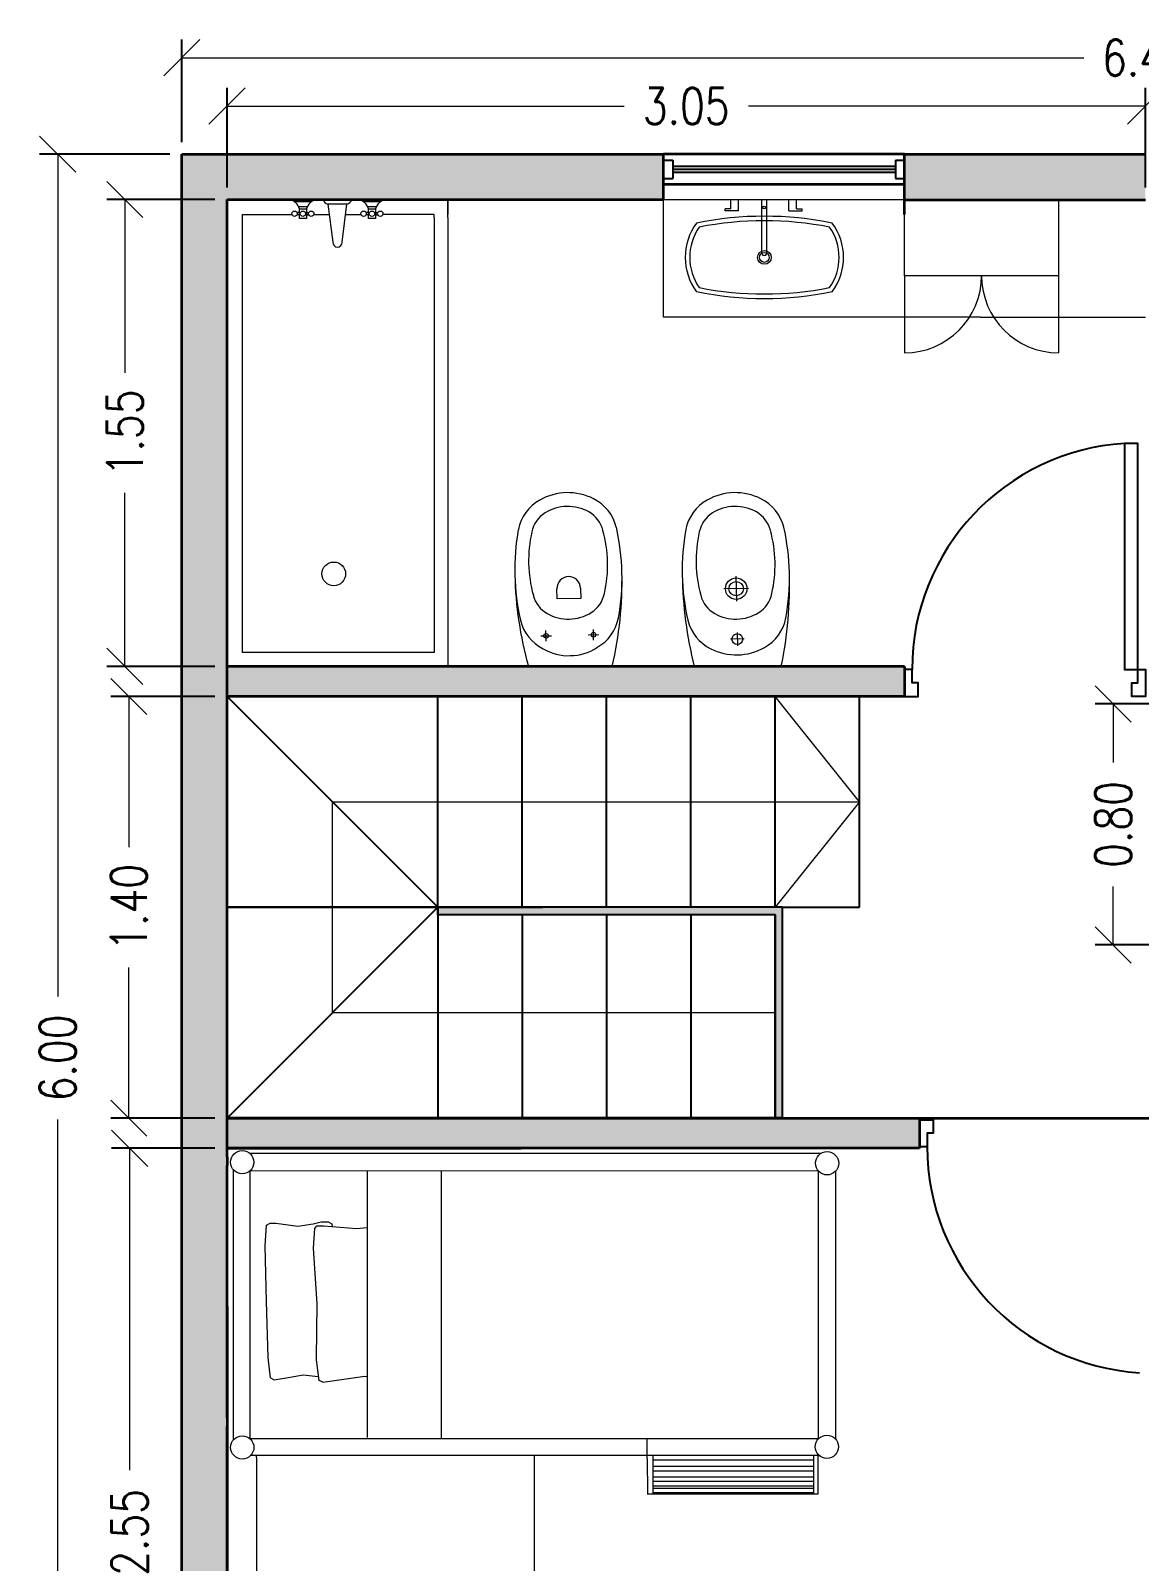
# Model space of a CAD drawing. Header units: inches. Extents: x 46.4 to 62.5, y 75.5 to 86.
# Drawn here: x 54.99 to 58.68, y 80.89 to 85.97 of the extents above; entities that cross this region are included whole.
import ezdxf

# ---------------------------------------------------------------- set-up
doc = ezdxf.new("R2010")
doc.units = ezdxf.units.IN
doc.header["$MEASUREMENT"] = 0
doc.linetypes.add('HIDDEN', pattern=[0.375, 0.25, -0.125])
doc.layers.get('DEFPOINTS').update_dxf_attribs({"color": 210})
for name, color, linetype, lineweight in [('A-ANNO-DIMS', 253, 'Continuous', 20), ('A-DOOR-FULL', 4, 'Continuous', 25), ('A-FLOR-LEVL', 7, 'Continuous', 35), ('A-FLOR-OVHD', 3, 'HIDDEN', 18), ('A-FLOR-STRS', 4, 'Continuous', 25), ('A-FURNITURE', 7, 'Continuous', 20), ('A-GLAZ-FULL', 4, 'Continuous', 25), ('A-WALL-FULL-EXTR', 7, 'Continuous', 35), ('A-WALL-FULL-INTR', 7, 'Continuous', 35)]:
    doc.layers.add(name, color=color, linetype=linetype, lineweight=lineweight)
doc.layers.add('Retini', color=253, linetype='Continuous', plot=False)
doc.styles.add('E-ROMANS', font='romans.shx', dxfattribs={"width": 0.8})
doc.dimstyles.new('E-0100_ARW_18', dxfattribs={"dimscale": 0.001, "dimtxt": 180, "dimasz": 180, "dimexe": 90, "dimexo": 60, "dimgap": 90, "dimtad": 0, "dimzin": 0, "dimdsep": 46, "dimtxsty": 'E-ROMANS', "dimblk": 'OPEN90', "dimcen": 90, "dimclrd": 256, "dimclre": 256, "dimclrt": 256, "dimadec": 0, "dimazin": 0, "dimtfac": 1, "dimtmove": 1, "dimatfit": 3, "dimldrblk": 'OPEN90', "dimfxl": 1, "dimtfill": 1, "dimtolj": 1, "dimtzin": 0, "dimarcsym": 0})

# ---------------------------------------------------------------- blocks, each defined once
blk = doc.blocks.new('_Oblique')
at = {"color": 0, "linetype": 'ByBlock', "lineweight": -2}
blk.add_line((-0.5, -0.5), (0.5, 0.5), dxfattribs=at)
blk = doc.blocks.new('*D44')
at = {"layer": 'A-ANNO-DIMS', "linetype": 'Continuous', "lineweight": -2, "transparency": 16777216}
for p, q in [((55.4957, 85.5971), (55.4957, 85.9375)), ((61.8957, 85.5971), (61.8957, 85.9375))]:
    blk.add_line(p, q, dxfattribs=at)
at = {"layer": 'A-ANNO-DIMS', "transparency": 16777216}
for p, q in [((55.4957, 85.8775), (58.4917, 85.8775)), ((61.8957, 85.8775), (58.8997, 85.8775))]:
    blk.add_line(p, q, dxfattribs=at)
at = {"layer": 'DEFPOINTS', "color": 0, "linetype": 'Continuous', "transparency": 16777216}
for p in [(61.8957, 85.8775), (55.4957, 85.5571), (61.8957, 85.5571)]:
    blk.add_point(p, dxfattribs=at)
at = {"layer": 'A-ANNO-DIMS', "linetype": 'Continuous', "transparency": 16777216, "xscale": 0.12, "yscale": 0.12, "zscale": 0.12, "rotation": 180}
blk.add_blockref('_Oblique', (55.4957, 85.8775), dxfattribs=at)
at = {"layer": 'A-ANNO-DIMS', "linetype": 'Continuous', "transparency": 16777216, "xscale": 0.12, "yscale": 0.12, "zscale": 0.12}
blk.add_blockref('_Oblique', (61.8957, 85.8775), dxfattribs=at)
at = {"layer": 'A-ANNO-DIMS', "linetype": 'Continuous', "transparency": 16777216, "insert": (58.6957, 85.8775), "char_height": 0.12, "attachment_point": 5, "style": 'E-ROMANS', "bg_fill": 3, "box_fill_scale": 1.25, "bg_fill_color": 256, "bg_fill_true_color": 13158600, "bg_fill_transparency": 0}
blk.add_mtext('\\A1;6.40', dxfattribs=at)
blk = doc.blocks.new('_Open90')
at = {"color": 0, "linetype": 'ByBlock', "lineweight": -2}
for p, q in [((-0.5, 0.5), (0, 0)), ((0, 0), (-1, 0)), ((0, 0), (-0.5, -0.5))]:
    blk.add_line(p, q, dxfattribs=at)
blk = doc.blocks.new('*D45')
at = {"layer": 'A-ANNO-DIMS', "linetype": 'Continuous', "lineweight": -2, "transparency": 16777216}
for p, q in [((55.4557, 85.5571), (55.0234, 85.5571)), ((55.4557, 79.5571), (55.0234, 79.5571))]:
    blk.add_line(p, q, dxfattribs=at)
at = {"layer": 'A-ANNO-DIMS', "transparency": 16777216}
for p, q in [((55.0834, 85.5571), (55.0834, 82.7611)), ((55.0834, 79.5571), (55.0834, 82.3531))]:
    blk.add_line(p, q, dxfattribs=at)
at = {"layer": 'DEFPOINTS', "color": 0, "linetype": 'Continuous', "transparency": 16777216}
for p in [(55.4957, 85.5571), (55.0834, 79.5571), (55.4957, 79.5571)]:
    blk.add_point(p, dxfattribs=at)
at = {"layer": 'A-ANNO-DIMS', "linetype": 'Continuous', "transparency": 16777216, "xscale": 0.12, "yscale": 0.12, "zscale": 0.12}
for p, rotation in [((55.0834, 85.5571), 90), ((55.0834, 79.5571), 270)]:
    blk.add_blockref('_Oblique', p, dxfattribs=dict(at, rotation=rotation))
at = {"layer": 'A-ANNO-DIMS', "linetype": 'Continuous', "transparency": 16777216, "insert": (55.0834, 82.5571), "char_height": 0.12, "attachment_point": 5, "rotation": 90, "style": 'E-ROMANS', "bg_fill": 3, "box_fill_scale": 1.25, "bg_fill_color": 256, "bg_fill_true_color": 13158600, "bg_fill_transparency": 0}
blk.add_mtext('\\A1;6.00', dxfattribs=at)
blk = doc.blocks.new('*D46')
at = {"layer": 'A-ANNO-DIMS', "linetype": 'Continuous', "lineweight": -2, "transparency": 16777216}
for p, q in [((55.6057, 85.4071), (55.2466, 85.4071)), ((55.6057, 83.8571), (55.2466, 83.8571))]:
    blk.add_line(p, q, dxfattribs=at)
at = {"layer": 'A-ANNO-DIMS', "transparency": 16777216}
for p, q in [((55.3066, 85.4071), (55.3066, 84.8315)), ((55.3066, 83.8571), (55.3066, 84.4327))]:
    blk.add_line(p, q, dxfattribs=at)
at = {"layer": 'DEFPOINTS', "color": 0, "linetype": 'Continuous', "transparency": 16777216}
for p in [(55.6457, 85.4071), (55.3066, 83.8571), (55.6457, 83.8571)]:
    blk.add_point(p, dxfattribs=at)
at = {"layer": 'A-ANNO-DIMS', "linetype": 'Continuous', "transparency": 16777216, "xscale": 0.12, "yscale": 0.12, "zscale": 0.12}
for p, rotation in [((55.3066, 85.4071), 90), ((55.3066, 83.8571), 270)]:
    blk.add_blockref('_Oblique', p, dxfattribs=dict(at, rotation=rotation))
at = {"layer": 'A-ANNO-DIMS', "linetype": 'Continuous', "transparency": 16777216, "insert": (55.3066, 84.6321), "char_height": 0.12, "attachment_point": 5, "rotation": 90, "style": 'E-ROMANS', "bg_fill": 3, "box_fill_scale": 1.25, "bg_fill_color": 256, "bg_fill_true_color": 13158600, "bg_fill_transparency": 0}
blk.add_mtext('\\A1;1.55', dxfattribs=at)
blk = doc.blocks.new('*D47')
at = {"layer": 'A-ANNO-DIMS', "linetype": 'Continuous', "lineweight": -2, "transparency": 16777216}
for p, q in [((55.6057, 83.7571), (55.2597, 83.7571)), ((55.6057, 82.3571), (55.2597, 82.3571))]:
    blk.add_line(p, q, dxfattribs=at)
at = {"layer": 'A-ANNO-DIMS', "transparency": 16777216}
for p, q in [((55.3197, 83.7571), (55.3197, 83.2565)), ((55.3197, 82.3571), (55.3197, 82.8577))]:
    blk.add_line(p, q, dxfattribs=at)
at = {"layer": 'DEFPOINTS', "color": 0, "linetype": 'Continuous', "transparency": 16777216}
for p in [(55.6457, 83.7571), (55.3197, 82.3571), (55.6457, 82.3571)]:
    blk.add_point(p, dxfattribs=at)
at = {"layer": 'A-ANNO-DIMS', "linetype": 'Continuous', "transparency": 16777216, "xscale": 0.12, "yscale": 0.12, "zscale": 0.12}
for p, rotation in [((55.3197, 83.7571), 90), ((55.3197, 82.3571), 270)]:
    blk.add_blockref('_Oblique', p, dxfattribs=dict(at, rotation=rotation))
at = {"layer": 'A-ANNO-DIMS', "linetype": 'Continuous', "transparency": 16777216, "insert": (55.3197, 83.0571), "char_height": 0.12, "attachment_point": 5, "rotation": 90, "style": 'E-ROMANS', "bg_fill": 3, "box_fill_scale": 1.25, "bg_fill_color": 256, "bg_fill_true_color": 13158600, "bg_fill_transparency": 0}
blk.add_mtext('\\A1;1.40', dxfattribs=at)
blk = doc.blocks.new('*D48')
at = {"layer": 'A-ANNO-DIMS', "linetype": 'Continuous', "lineweight": -2, "transparency": 16777216}
for p, q in [((55.6057, 82.2571), (55.2623, 82.2571)), ((55.6057, 79.7071), (55.2623, 79.7071))]:
    blk.add_line(p, q, dxfattribs=at)
at = {"layer": 'A-ANNO-DIMS', "transparency": 16777216}
for p, q in [((55.3223, 82.2571), (55.3223, 81.1884)), ((55.3223, 79.7071), (55.3223, 80.7758))]:
    blk.add_line(p, q, dxfattribs=at)
at = {"layer": 'DEFPOINTS', "color": 0, "linetype": 'Continuous', "transparency": 16777216}
for p in [(55.6457, 82.2571), (55.3223, 79.7071), (55.6457, 79.7071)]:
    blk.add_point(p, dxfattribs=at)
at = {"layer": 'A-ANNO-DIMS', "linetype": 'Continuous', "transparency": 16777216, "xscale": 0.12, "yscale": 0.12, "zscale": 0.12}
for p, rotation in [((55.3223, 82.2571), 90), ((55.3223, 79.7071), 270)]:
    blk.add_blockref('_Oblique', p, dxfattribs=dict(at, rotation=rotation))
at = {"layer": 'A-ANNO-DIMS', "linetype": 'Continuous', "transparency": 16777216, "insert": (55.3223, 80.9821), "char_height": 0.12, "attachment_point": 5, "rotation": 90, "style": 'E-ROMANS', "bg_fill": 3, "box_fill_scale": 1.25, "bg_fill_color": 256, "bg_fill_true_color": 13158600, "bg_fill_transparency": 0}
blk.add_mtext('\\A1;2.55', dxfattribs=at)
blk = doc.blocks.new('*D51')
at = {"layer": 'A-ANNO-DIMS', "linetype": 'Continuous', "lineweight": -2, "transparency": 16777216}
for p, q in [((55.6457, 85.4471), (55.6457, 85.777)), ((58.6957, 85.4471), (58.6957, 85.777))]:
    blk.add_line(p, q, dxfattribs=at)
at = {"layer": 'A-ANNO-DIMS', "transparency": 16777216}
for p, q in [((55.6457, 85.717), (56.9644, 85.717)), ((58.6957, 85.717), (57.377, 85.717))]:
    blk.add_line(p, q, dxfattribs=at)
at = {"layer": 'DEFPOINTS', "color": 0, "linetype": 'Continuous', "transparency": 16777216}
for p in [(58.6957, 85.717), (55.6457, 85.4071), (58.6957, 85.4071)]:
    blk.add_point(p, dxfattribs=at)
at = {"layer": 'A-ANNO-DIMS', "linetype": 'Continuous', "transparency": 16777216, "xscale": 0.12, "yscale": 0.12, "zscale": 0.12, "rotation": 180}
blk.add_blockref('_Oblique', (55.6457, 85.717), dxfattribs=at)
at = {"layer": 'A-ANNO-DIMS', "linetype": 'Continuous', "transparency": 16777216, "xscale": 0.12, "yscale": 0.12, "zscale": 0.12}
blk.add_blockref('_Oblique', (58.6957, 85.717), dxfattribs=at)
at = {"layer": 'A-ANNO-DIMS', "linetype": 'Continuous', "transparency": 16777216, "insert": (57.1707, 85.717), "char_height": 0.12, "attachment_point": 5, "style": 'E-ROMANS', "bg_fill": 3, "box_fill_scale": 1.25, "bg_fill_color": 256, "bg_fill_true_color": 13158600, "bg_fill_transparency": 0}
blk.add_mtext('\\A1;3.05', dxfattribs=at)
blk = doc.blocks.new('*D56')
at = {"layer": 'A-ANNO-DIMS', "linetype": 'Continuous', "lineweight": -2, "transparency": 16777216}
for p, q in [((58.8007, 83.7321), (58.5289, 83.7321)), ((58.7989, 82.9321), (58.5289, 82.9321))]:
    blk.add_line(p, q, dxfattribs=at)
at = {"layer": 'A-ANNO-DIMS', "transparency": 16777216}
for p, q in [((58.5889, 83.7321), (58.5889, 83.5384)), ((58.5889, 82.9321), (58.5889, 83.1258))]:
    blk.add_line(p, q, dxfattribs=at)
at = {"layer": 'DEFPOINTS', "color": 0, "linetype": 'Continuous', "transparency": 16777216}
for p in [(58.8407, 83.7321), (58.5889, 82.9321), (58.8389, 82.9321)]:
    blk.add_point(p, dxfattribs=at)
at = {"layer": 'A-ANNO-DIMS', "linetype": 'Continuous', "transparency": 16777216, "xscale": 0.12, "yscale": 0.12, "zscale": 0.12}
for p, rotation in [((58.5889, 83.7321), 90), ((58.5889, 82.9321), 270)]:
    blk.add_blockref('_Oblique', p, dxfattribs=dict(at, rotation=rotation))
at = {"layer": 'A-ANNO-DIMS', "linetype": 'Continuous', "transparency": 16777216, "insert": (58.5889, 83.3321), "char_height": 0.12, "attachment_point": 5, "rotation": 90, "style": 'E-ROMANS', "bg_fill": 3, "box_fill_scale": 1.25, "bg_fill_color": 256, "bg_fill_true_color": 13158600, "bg_fill_transparency": 0}
blk.add_mtext('\\A1;0.80', dxfattribs=at)

msp = doc.modelspace()

# ---------------------------------------------------------------- hatches: boundary and pattern name
at = {"layer": 'Retini'}
h = msp.add_hatch(color=253, dxfattribs=at)
h.dxf.hatch_style = 1
h.paths.add_polyline_path([(55.6457, 82.1997), (55.6457, 82.2288), (55.6457, 82.3571), (55.6457, 83.8571), (55.6457, 85.4071), (56.3792, 85.4071), (57.0957, 85.4071), (57.0957, 85.5571), (55.4957, 85.5571), (55.4957, 79.5571), (57.0957, 79.5571), (57.0957, 79.7071), (55.6457, 79.7071), (55.6457, 81.3331), (55.6457, 81.3621)])
h = msp.add_hatch(color=253, dxfattribs=at)
h.dxf.hatch_style = 1
h.paths.add_polyline_path([(58.6957, 85.5571), (57.8957, 85.5571), (57.8957, 85.4061), (58.4075, 85.4061), (58.6957, 85.4061)])
h = msp.add_hatch(color=253, dxfattribs=at)
h.dxf.hatch_style = 1
h.paths.add_polyline_path([(57.8957, 83.8571), (55.6457, 83.8571), (55.6457, 83.7571), (57.8957, 83.7571)])
h = msp.add_hatch(color=253, dxfattribs=at)
h.dxf.hatch_style = 1
h.paths.add_polyline_path([(57.4907, 83.0571), (56.3457, 83.0571), (56.3457, 83.0321), (57.4657, 83.0321), (57.4657, 82.3571), (57.4907, 82.3571)])
h = msp.add_hatch(color=253, dxfattribs=at)
h.dxf.hatch_style = 1
h.paths.add_polyline_path([(57.9457, 82.3571), (55.6457, 82.3571), (55.6457, 82.2571), (56.6221, 82.2571), (57.9457, 82.2571)])

# ---------------------------------------------------------------- linework, layer by layer
at = {"layer": 'A-DOOR-FULL', "linetype": 'Continuous'}
for points in [[(58.6257, 84.5971), (58.6257, 83.8471), (58.6707, 83.8471), (58.6707, 84.5971), (58.6257, 84.5971)], [(57.9207, 83.8471), (57.8957, 83.8471), (57.8957, 83.7571), (57.9407, 83.7571), (57.9407, 83.8021), (57.9207, 83.8021), (57.9207, 83.8471)], [(58.6707, 83.8471), (58.6957, 83.8471), (58.6957, 83.7571), (58.6507, 83.7571), (58.6507, 83.8021), (58.6707, 83.8021), (58.6707, 83.8471)], [(57.9707, 82.2621), (57.9457, 82.2621), (57.9457, 82.3521), (57.9907, 82.3521), (57.9907, 82.3071), (57.9707, 82.3071), (57.9707, 82.2621)]]:
    msp.add_lwpolyline(points, dxfattribs=at)
for centre, start, end in [((58.6732, 83.8461), 93.6181, 179.9249), ((58.7232, 82.2631), 180.0751, 266.3819)]:
    msp.add_arc(centre, 0.7525, start, end, dxfattribs=at)
at = {"layer": 'A-FLOR-LEVL', "linetype": 'Continuous'}
for p, q in [((57.8957, 85.5571), (57.0957, 85.5571)), ((57.8957, 85.4571), (57.0957, 85.4571)), ((57.8957, 83.8571), (57.8957, 83.7571))]:
    msp.add_line(p, q, dxfattribs=at)
at = {"layer": 'A-FLOR-LEVL', "color": 0, "linetype": 'Continuous'}
for p, q in [((55.6457, 82.2571), (56.6221, 82.2571)), ((55.6457, 82.2288), (55.6457, 82.1997)), ((55.6457, 81.3927), (55.6457, 81.3927)), ((55.6457, 81.3621), (55.6457, 81.3331))]:
    msp.add_line(p, q, dxfattribs=at)
at = {"layer": 'A-FLOR-OVHD', "linetype": 'Continuous'}
for p, q in [((57.2457, 85.4571), (57.7457, 85.4571)), ((57.7457, 83.4071), (57.4657, 83.7571)), ((55.9957, 82.7071), (55.9957, 83.4071)), ((55.9957, 83.4071), (57.7457, 83.4071)), ((57.7457, 83.4071), (57.4657, 83.0571))]:
    msp.add_line(p, q, dxfattribs=at)
at = {"layer": 'A-FLOR-STRS', "linetype": 'Continuous'}
for p, q in [((56.3457, 83.0571), (55.6457, 83.7571)), ((56.3457, 83.0571), (56.3457, 83.7571)), ((56.6257, 83.0571), (56.6257, 83.7571)), ((56.9057, 83.0571), (56.9057, 83.7571)), ((57.1857, 83.0571), (57.1857, 83.7571)), ((57.4657, 83.0571), (57.4657, 83.7571)), ((57.7457, 83.0571), (57.7457, 83.7571)), ((56.3457, 83.0571), (55.6457, 83.0571)), ((55.6457, 83.0571), (56.6942, 83.0571)), ((56.3457, 83.0571), (55.6457, 82.3571)), ((56.3457, 83.0571), (56.3457, 82.3571)), ((56.3457, 83.0321), (56.3457, 83.0571)), ((57.4907, 83.0571), (57.7457, 83.0571)), ((56.6257, 83.0321), (56.6257, 82.3571)), ((56.9057, 83.0321), (56.9057, 82.3571)), ((57.1857, 83.0321), (57.1857, 82.3571)), ((57.4657, 83.0321), (57.4657, 82.3571))]:
    msp.add_line(p, q, dxfattribs=at)
at = {"layer": 'A-FLOR-STRS', "color": 7, "linetype": 'Continuous'}
msp.add_lwpolyline([(57.4907, 82.3571), (57.4907, 83.0571), (56.3457, 83.0571)], dxfattribs=at)
at = {"layer": 'A-FLOR-STRS', "linetype": 'Continuous'}
msp.add_lwpolyline([(57.4657, 82.3571), (57.4657, 83.0321), (56.3457, 83.0321)], dxfattribs=at)
at = {"layer": 'A-FURNITURE', "linetype": 'Continuous'}
for p, q in [((55.9413, 85.4071), (55.8543, 85.4071)), ((55.9258, 85.3992), (55.8699, 85.3992)), ((55.8826, 85.3834), (55.9128, 85.3834)), ((56.0599, 85.4071), (55.965, 85.4071)), ((56.0441, 85.3913), (55.9808, 85.3913)), ((55.9808, 85.3913), (55.9967, 85.2648)), ((56.0283, 85.2648), (56.0441, 85.3913)), ((56.1706, 85.4071), (56.0836, 85.4071)), ((56.1551, 85.3992), (56.0991, 85.3992)), ((56.1119, 85.3834), (56.1421, 85.3834)), ((57.0957, 85.0164), (57.0957, 85.4071)), ((57.0957, 85.4071), (57.8957, 85.4071)), ((57.3004, 85.3695), (57.3003, 85.3754)), ((57.3185, 85.3754), (57.3003, 85.3754)), ((57.3185, 85.3985), (57.3185, 85.4071)), ((57.3185, 85.3754), (57.3185, 85.3985)), ((57.3448, 85.3985), (57.3448, 85.4071)), ((57.3448, 85.3695), (57.3448, 85.3985)), ((57.4221, 85.3985), (57.4221, 85.4071)), ((57.4221, 85.3137), (57.4221, 85.3985)), ((57.4384, 85.3985), (57.4384, 85.4071)), ((57.4384, 85.3126), (57.4384, 85.3985)), ((57.5111, 85.3985), (57.5111, 85.4071)), ((57.5111, 85.3695), (57.5111, 85.3985)), ((57.5374, 85.3985), (57.5374, 85.4071)), ((57.5374, 85.3754), (57.5374, 85.3985)), ((57.5374, 85.3754), (57.5555, 85.3754)), ((57.5555, 85.3695), (57.5555, 85.3754)), ((55.886, 85.3636), (55.8781, 85.3636)), ((55.886, 85.3557), (55.8781, 85.3557)), ((55.9097, 85.3636), (55.9176, 85.3636)), ((55.9097, 85.3557), (55.9176, 85.3557)), ((56.1153, 85.3636), (56.1073, 85.3636)), ((56.1153, 85.3557), (56.1073, 85.3557)), ((56.139, 85.3636), (56.1469, 85.3636)), ((56.139, 85.3557), (56.1469, 85.3557)), ((57.3448, 85.3695), (57.3004, 85.3695)), ((57.5111, 85.3695), (57.5555, 85.3695)), ((57.4221, 85.2288), (57.4221, 85.3137)), ((57.4384, 85.2278), (57.4384, 85.3137)), ((57.8957, 85.1538), (57.8957, 84.898)), ((58.4075, 85.1538), (58.4075, 84.898)), ((58.1476, 85.0164), (57.0957, 85.0164)), ((58.1476, 85.0164), (58.6957, 85.0164)), ((57.3356, 84.1561), (57.3375, 84.0738)), ((56.742, 84.0807), (56.7412, 84.1145)), ((56.8199, 84.1163), (56.8207, 84.0825)), ((57.3778, 84.1159), (57.2954, 84.114)), ((56.8207, 84.0825), (56.742, 84.0807)), ((56.6876, 83.958), (56.7232, 83.9588)), ((56.7058, 83.9406), (56.705, 83.9762)), ((56.8451, 83.9616), (56.8807, 83.9624)), ((56.8633, 83.9442), (56.8625, 83.9798)), ((57.3399, 83.9699), (57.341, 83.9252)), ((57.3628, 83.948), (57.3181, 83.947)), ((57.4657, 82.7071), (55.9957, 82.7071))]:
    msp.add_line(p, q, dxfattribs=at)
at = {"layer": 'A-FURNITURE', "color": 7, "linetype": 'Continuous'}
for p, q in [((55.6957, 85.3571), (55.6957, 83.9633)), ((55.6957, 85.3571), (55.8169, 85.3571)), ((55.8169, 85.3571), (55.8617, 85.3571)), ((55.934, 85.3571), (55.9851, 85.3571)), ((56.0398, 85.3571), (56.091, 85.3571)), ((56.1677, 85.3571), (56.1632, 85.3571)), ((56.3331, 85.3571), (56.1677, 85.3571)), ((56.3331, 85.3468), (56.3331, 85.3571)), ((55.6957, 83.9633), (55.6957, 83.903))]:
    msp.add_line(p, q, dxfattribs=at)
at = {"layer": 'A-FURNITURE', "color": 0, "linetype": 'Continuous'}
for p, q in [((56.3331, 85.3468), (56.3331, 83.903)), ((56.3792, 85.3468), (56.3792, 83.903)), ((56.3331, 83.903), (55.6957, 83.903)), ((56.3792, 83.903), (56.379, 83.8571)), ((56.379, 83.8571), (55.6957, 83.8571)), ((57.6184, 82.2395), (55.7223, 82.2395)), ((55.6675, 81.29), (55.6675, 82.1858)), ((55.7225, 81.2925), (55.7225, 82.1818)), ((57.6093, 82.1812), (55.7225, 82.1818)), ((56.1108, 82.1822), (56.1108, 81.2967)), ((56.3576, 81.2919), (56.3576, 82.1804)), ((57.6093, 82.1812), (57.6093, 81.2927)), ((57.6675, 81.2927), (57.6675, 82.1812)), ((55.9313, 82.006), (55.958, 82.0129)), ((55.958, 82.0129), (55.9815, 82.0131)), ((55.9815, 82.0131), (55.9933, 82.0061)), ((55.9933, 82.0061), (55.995, 81.9969)), ((55.964, 81.481), (56.1029, 81.5002)), ((56.1029, 81.5002), (56.1108, 81.4994)), ((57.6093, 81.2927), (55.7222, 81.2927)), ((57.0414, 81.2261), (57.0414, 81.2927)), ((57.6675, 81.2927), (57.6675, 81.2911)), ((57.6093, 81.2368), (55.7236, 81.2368)), ((55.7439, 81.2309), (55.7439, 81.2368)), ((55.7439, 81.2309), (55.7439, 80.2544)), ((56.667, 80.2544), (56.667, 81.2368)), ((57.0414, 81.2261), (57.0424, 81.1139)), ((57.0596, 81.2367), (57.0596, 81.11)), ((57.0596, 81.2228), (57.5939, 81.2228)), ((57.5939, 81.2367), (57.5939, 81.1102)), ((57.6085, 81.1099), (57.6093, 81.2368)), ((57.6093, 81.2368), (57.6132, 81.2368)), ((57.5939, 81.2013), (57.0596, 81.2013)), ((57.0596, 81.1865), (57.5939, 81.1865)), ((57.5939, 81.165), (57.0596, 81.165)), ((57.0411, 81.1099), (57.6085, 81.1099)), ((57.0424, 81.1139), (57.0424, 81.1099)), ((57.0596, 81.1516), (57.5939, 81.1516)), ((57.5939, 81.1354), (57.0596, 81.1354)), ((57.0596, 81.1287), (57.5939, 81.1287)), ((57.5939, 81.1139), (57.0596, 81.1139))]:
    msp.add_line(p, q, dxfattribs=at)
at = {"layer": 'A-FURNITURE', "linetype": 'Continuous'}
for points in [[(55.9097, 85.3755), (55.9097, 85.3438), (55.886, 85.3438), (55.886, 85.3755)], [(56.139, 85.3755), (56.139, 85.3438), (56.1153, 85.3438), (56.1153, 85.3755)], [(57.8957, 85.4061), (58.4075, 85.4061), (58.4075, 85.1538), (57.8957, 85.1538)]]:
    msp.add_lwpolyline(points, close=True, dxfattribs=at)
at = {"layer": 'A-FURNITURE', "color": 0, "linetype": 'Continuous'}
for points in [[(55.7903, 81.4948), (55.7823, 81.5626), (55.7773, 81.7482), (55.7723, 81.9337), (55.7766, 82.0018), (55.7888, 82.0083), (55.8073, 82.0088), (55.8813, 81.9984), (55.9313, 82.006)], [(55.9424, 81.5573), (55.9433, 81.5608), (55.9446, 81.7403), (55.9334, 81.9257), (55.9378, 81.9908), (55.9438, 82.0003), (55.9664, 82.0002), (56.0764, 81.9904)], [(56.0764, 81.9904), (56.1108, 81.9945)], [(55.964, 81.481), (55.9514, 81.4868), (55.9434, 81.5546), (55.9424, 81.5573)], [(55.7903, 81.4948), (55.8028, 81.489), (55.8557, 81.4978), (55.8988, 81.5051)], [(55.8988, 81.5051), (55.948, 81.4991)]]:
    msp.add_lwpolyline(points, dxfattribs=at)
at = {"layer": 'A-FURNITURE', "linetype": 'Continuous'}
for centre, radius in [((57.4298, 85.3801), 0.00436), ((55.8701, 85.3597), 0.00884), ((55.8978, 85.3597), 0.00884), ((55.9255, 85.3597), 0.00884), ((56.0994, 85.3597), 0.00884), ((56.1271, 85.3597), 0.00884), ((56.1548, 85.3597), 0.00884), ((57.4302, 85.2147), 0.0229), ((57.4302, 85.2147), 0.0165), ((56.0001, 84.164), 0.0394), ((57.3366, 84.1149), 0.0356), ((57.3366, 84.1149), 0.0239), ((56.7054, 83.9584), 0.00762), ((56.8629, 83.962), 0.00762), ((57.3404, 83.9475), 0.0178)]:
    msp.add_circle(centre, radius, dxfattribs=at)
at = {"layer": 'A-FURNITURE', "color": 0, "linetype": 'Continuous'}
for centre in [(55.6963, 82.211), (57.6385, 82.2074), (55.6964, 81.2641), (57.6378, 81.2664)]:
    msp.add_circle(centre, 0.0386, dxfattribs=at)
at = {"layer": 'A-FURNITURE', "linetype": 'Continuous'}
for centre, radius, start, end in [((55.8425, 85.3636), 0.0451, 15.2551, 74.7449), ((55.9532, 85.3636), 0.0451, 105.2551, 164.7449), ((55.9873, 85.4135), 0.0232, 196.1502, 253.8498), ((56.0376, 85.4135), 0.0232, 286.1502, 343.8498), ((56.0718, 85.3636), 0.0451, 15.2551, 74.7449), ((56.1825, 85.3636), 0.0451, 105.2551, 164.7449), ((57.3587, 85.2147), 0.1914, 143.4899, 216.5101), ((57.4302, 84.2208), 1.1305, 78.4996, 101.5004), ((57.4302, 84.2208), 1.1155, 78.8019, 101.1981), ((57.5018, 85.2147), 0.1914, 323.4899, 36.5101), ((57.3587, 85.2147), 0.1764, 145.3377, 214.6623), ((57.5018, 85.2147), 0.1764, 325.3377, 34.6623), ((56.0125, 85.2648), 0.0158, 180, 0), ((57.4303, 85.2288), 0.00816, 180, 7.2347), ((57.8957, 85.1538), 0.2559, 270, 360), ((58.4075, 85.1538), 0.2559, 180, 270), ((57.4302, 86.2087), 1.1305, 258.4996, 281.5004), ((57.4302, 86.2087), 1.1155, 258.8019, 281.1981), ((56.7531, 84.2843), 0.1423, 118.7428, 169.1617), ((56.7779, 84.2446), 0.1891, 91.4022, 119.5391), ((56.7773, 84.2446), 0.1891, 63.0965, 91.2334), ((56.8002, 84.2854), 0.1423, 13.4739, 63.8928), ((57.3091, 84.2843), 0.1423, 118.7428, 169.1617), ((57.3339, 84.2446), 0.1891, 91.4022, 119.5391), ((57.3333, 84.2446), 0.1891, 63.0965, 91.2334), ((57.3563, 84.2854), 0.1423, 13.4739, 63.8928), ((56.7529, 84.2843), 0.0966, 121.9864, 168.7377), ((56.7777, 84.2446), 0.1433, 91.3417, 121.9893), ((56.7774, 84.2446), 0.1433, 60.6463, 91.2939), ((56.8004, 84.2854), 0.0966, 13.8979, 60.6492), ((57.3089, 84.2843), 0.0966, 121.9864, 168.7377), ((57.3337, 84.2446), 0.1433, 91.3417, 121.9893), ((57.3334, 84.2446), 0.1433, 60.6463, 91.2939), ((57.3564, 84.2854), 0.0966, 13.8979, 60.6492), ((57.3638, 84.1778), 0.7624, 169.9291, 192.7065), ((56.4878, 84.1945), 0.422, 1.2713, 15.6754), ((56.1951, 84.1509), 0.7624, 349.9291, 12.7065), ((57.9198, 84.1778), 0.7624, 169.9291, 192.7065), ((57.0438, 84.1945), 0.422, 1.2713, 15.6754), ((56.7511, 84.1509), 0.7624, 349.9291, 12.7065), ((57.0693, 84.2079), 0.422, 166.9602, 181.3643), ((57.6253, 84.2079), 0.422, 166.9602, 181.3643), ((56.4878, 84.1939), 0.422, 346.9602, 1.3643), ((57.0438, 84.1939), 0.422, 346.9602, 1.3643), ((57.8344, 84.1883), 1.2331, 181.3013, 195.5792), ((57.0693, 84.2072), 0.422, 181.2713, 195.6754), ((56.7806, 84.1154), 0.0394, 1.3178, 181.3178), ((55.7245, 84.1397), 1.2331, 346.7495, 1.3343), ((58.493, 84.1803), 1.3356, 180.8604, 194.0056), ((57.6253, 84.2072), 0.422, 181.2713, 195.6754), ((56.1784, 84.1271), 1.3356, 348.3431, 1.7752), ((56.7567, 84.1164), 0.0966, 193.8979, 240.6492), ((56.8042, 84.1175), 0.0966, 301.9864, 348.7377), ((57.3127, 84.1164), 0.0966, 193.8979, 240.6492), ((57.3602, 84.1175), 0.0966, 301.9864, 348.7377), ((56.7586, 84.0433), 0.1423, 193.4739, 243.8928), ((56.7797, 84.1572), 0.1433, 240.6463, 271.3178), ((56.7794, 84.1572), 0.1433, 271.3178, 301.9893), ((56.8058, 84.0444), 0.1423, 298.7428, 349.1617), ((57.3146, 84.0433), 0.1423, 193.4739, 243.8928), ((57.3357, 84.1572), 0.1433, 240.6463, 271.3178), ((57.3354, 84.1572), 0.1433, 271.3178, 301.9893), ((57.3618, 84.0444), 0.1423, 298.7428, 349.1617), ((56.7781, 84.0495), 0.1571, 238.5091, 272.6735), ((56.7855, 84.0514), 0.1588, 270.0537, 303.9415), ((57.3376, 84.0841), 0.1891, 243.0965, 271.2334), ((57.337, 84.0841), 0.1891, 271.4022, 299.5391)]:
    msp.add_arc(centre, radius, start, end, dxfattribs=at)
at = {"layer": 'A-GLAZ-FULL', "linetype": 'Continuous'}
for p, q in [((57.0957, 85.5371), (57.1257, 85.5371)), ((57.8657, 85.5371), (57.8957, 85.5371)), ((57.0957, 85.4771), (57.1257, 85.4771)), ((57.1257, 85.5171), (57.8657, 85.5171)), ((57.1257, 85.5071), (57.8657, 85.5071)), ((57.1257, 85.4971), (57.8657, 85.4971)), ((57.8657, 85.4771), (57.8957, 85.4771))]:
    msp.add_line(p, q, dxfattribs=at)
at = {"layer": 'A-GLAZ-FULL', "linetype": 'Continuous', "ltscale": 0.001}
for p, q in [((57.1257, 85.5371), (57.1257, 85.4771)), ((57.8657, 85.5371), (57.8657, 85.4771))]:
    msp.add_line(p, q, dxfattribs=at)
at = {"layer": 'A-WALL-FULL-EXTR', "linetype": 'Continuous'}
for p, q in [((55.4957, 85.5571), (57.0957, 85.5571)), ((55.4957, 79.5571), (55.4957, 85.5571)), ((57.0957, 85.4071), (57.0957, 85.5571)), ((57.8957, 85.5571), (58.6957, 85.5571)), ((55.6457, 82.2288), (55.6457, 82.3571))]:
    msp.add_line(p, q, dxfattribs=at)
at = {"layer": 'A-WALL-FULL-INTR', "linetype": 'Continuous'}
for p, q in [((57.8957, 85.3571), (57.8957, 85.5571)), ((55.6457, 83.8571), (55.6457, 85.4071)), ((55.6457, 85.4071), (57.0957, 85.4071)), ((57.8957, 85.4061), (58.6957, 85.4061)), ((55.6457, 82.3571), (55.6457, 83.8571)), ((57.8957, 83.8571), (55.6457, 83.8571)), ((57.8957, 83.7571), (55.6457, 83.7571)), ((57.4907, 82.3571), (55.6457, 82.3571)), ((55.6457, 82.3571), (58.7457, 82.3571)), ((57.9457, 82.2571), (55.6457, 82.2571)), ((55.6457, 81.3621), (55.6457, 82.1997)), ((55.6457, 81.7321), (55.6457, 80.2321)), ((55.6457, 79.7071), (55.6457, 81.3331))]:
    msp.add_line(p, q, dxfattribs=at)
msp.add_lwpolyline([(57.9457, 82.3571), (57.9457, 82.2571)], dxfattribs=at)

# ---------------------------------------------------------------- next in the draw order: dimensions: what is measured, and where the dimension line sits
at = {"layer": 'A-ANNO-DIMS', "color": 7, "linetype": 'Continuous'}
dim = msp.add_linear_dim(base=(61.8957, 85.8775), p1=(55.4957, 85.5571), p2=(61.8957, 85.5571), dimstyle='E-0100_ARW_18', override={"dimtxt": 120, "dimasz": 120, "dimexe": 60, "dimexo": 40, "dimgap": 60, "dimblk": 'Oblique', "dimcen": 60, "dimlwd": 65535}, dxfattribs=at)
dim.commit()
dim.dimension.update_dxf_attribs({"geometry": '*D44', "text_midpoint": (58.6957, 85.8775)})
dim = msp.add_linear_dim(base=(58.5889, 82.9321), p1=(58.8407, 83.7321), p2=(58.8389, 82.9321), angle=90, dimstyle='E-0100_ARW_18', override={"dimtxt": 120, "dimasz": 120, "dimexe": 60, "dimexo": 40, "dimgap": 60, "dimblk": 'Oblique', "dimcen": 60, "dimlwd": 65535}, dxfattribs=at)
dim.commit()
dim.dimension.update_dxf_attribs({"geometry": '*D56', "text_midpoint": (58.5889, 83.3321)})

# ---------------------------------------------------------------- next in the draw order: dimensions: what is measured, and where the dimension line sits
dim = msp.add_linear_dim(base=(55.0834, 79.5571), p1=(55.4957, 85.5571), p2=(55.4957, 79.5571), angle=90, dimstyle='E-0100_ARW_18', override={"dimtxt": 120, "dimasz": 120, "dimexe": 60, "dimexo": 40, "dimgap": 60, "dimblk": 'Oblique', "dimcen": 60, "dimlwd": 65535}, dxfattribs=at)
dim.commit()
dim.dimension.update_dxf_attribs({"geometry": '*D45', "text_midpoint": (55.0834, 82.5571)})

# ---------------------------------------------------------------- next in the draw order: dimensions: what is measured, and where the dimension line sits
dim = msp.add_linear_dim(base=(55.3066, 83.8571), p1=(55.6457, 85.4071), p2=(55.6457, 83.8571), angle=90, dimstyle='E-0100_ARW_18', override={"dimtxt": 120, "dimasz": 120, "dimexe": 60, "dimexo": 40, "dimgap": 60, "dimblk": 'Oblique', "dimcen": 60, "dimlwd": 65535}, dxfattribs=at)
dim.commit()
dim.dimension.update_dxf_attribs({"geometry": '*D46', "text_midpoint": (55.3066, 84.6321)})

# ---------------------------------------------------------------- next in the draw order: dimensions: what is measured, and where the dimension line sits
dim = msp.add_linear_dim(base=(58.6957, 85.717), p1=(55.6457, 85.4071), p2=(58.6957, 85.4071), dimstyle='E-0100_ARW_18', override={"dimtxt": 120, "dimasz": 120, "dimexe": 60, "dimexo": 40, "dimgap": 60, "dimblk": 'Oblique', "dimcen": 60, "dimlwd": 65535}, dxfattribs=at)
dim.commit()
dim.dimension.update_dxf_attribs({"geometry": '*D51', "text_midpoint": (57.1707, 85.717)})
dim = msp.add_linear_dim(base=(55.3197, 82.3571), p1=(55.6457, 83.7571), p2=(55.6457, 82.3571), angle=90, dimstyle='E-0100_ARW_18', override={"dimtxt": 120, "dimasz": 120, "dimexe": 60, "dimexo": 40, "dimgap": 60, "dimblk": 'Oblique', "dimcen": 60, "dimlwd": 65535}, dxfattribs=at)
dim.commit()
dim.dimension.update_dxf_attribs({"geometry": '*D47', "text_midpoint": (55.3197, 83.0571)})

# ---------------------------------------------------------------- next in the draw order: linework, layer by layer
at = {"layer": 'A-FURNITURE', "color": 7, "linetype": 'Continuous'}
for p, q in [((56.3792, 85.3468), (56.3792, 85.4071)), ((56.3792, 85.4071), (56.3792, 85.3571))]:
    msp.add_line(p, q, dxfattribs=at)
at = {"layer": 'A-WALL-FULL-EXTR', "color": 7, "linetype": 'Continuous'}
for q in [(55.6957, 85.4071), (56.3792, 85.4071)]:
    msp.add_line((55.6457, 85.4071), q, dxfattribs=at)

# ---------------------------------------------------------------- next in the draw order: dimensions: what is measured, and where the dimension line sits
at = {"layer": 'A-ANNO-DIMS', "color": 7, "linetype": 'Continuous'}
dim = msp.add_linear_dim(base=(55.3223, 79.7071), p1=(55.6457, 82.2571), p2=(55.6457, 79.7071), angle=90, dimstyle='E-0100_ARW_18', override={"dimtxt": 120, "dimasz": 120, "dimexe": 60, "dimexo": 40, "dimgap": 60, "dimblk": 'Oblique', "dimcen": 60, "dimlwd": 65535}, dxfattribs=at)
dim.commit()
dim.dimension.update_dxf_attribs({"geometry": '*D48', "text_midpoint": (55.3223, 80.9821)})

doc.saveas('drawing.dxf')
